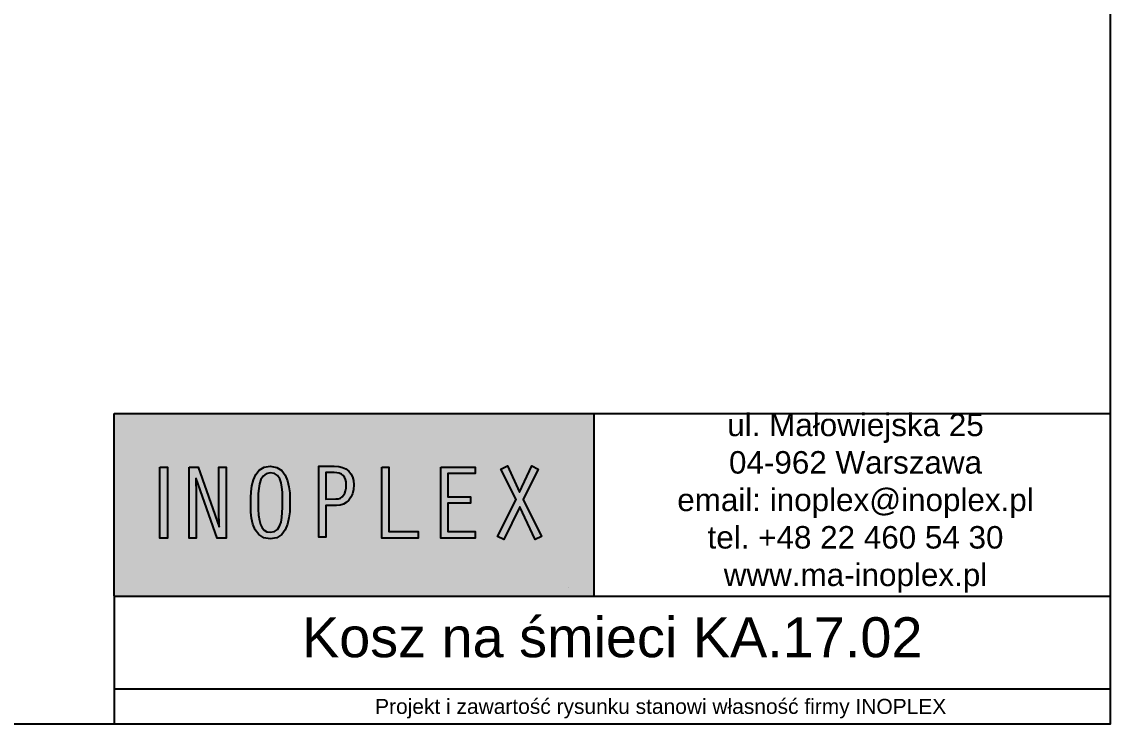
# Model space of a CAD drawing. Header units: millimetres. Extents: x 29385 to 32685, y 14499 to 19141.
# Drawn here: x 30506 to 32685, y 14499 to 15905 of the extents above; entities that cross this region are included whole.
import ezdxf

# ---------------------------------------------------------------- set-up
doc = ezdxf.new("R2010")
doc.units = ezdxf.units.MM
doc.header["$LTSCALE"] = 3
doc.layers.add('LAYER_1', color=7, linetype='Continuous')
doc.styles.get("Standard").update_dxf_attribs({"font": 'arial.ttf'})

msp = doc.modelspace()

# ---------------------------------------------------------------- hatches: boundary and pattern name
h = msp.add_hatch(color=255)
h.dxf.hatch_style = 1
h.paths.add_polyline_path([(31651.5, 15120.8), (30691.5, 15120.8), (30691.5, 14756.2), (30691.5, 14754.4), (31651.5, 14754.4)])
h.paths.add_polyline_path([(31621.2, 15031.1), (31621.2, 14848.9), (31601, 14848.9), (31601, 14772), (30706.2, 14772), (30706.2, 15104), (31601, 15104), (31601, 15031.1)], flags=16)
h = msp.add_hatch(color=250)
h.dxf.hatch_style = 1
h.paths.add_polyline_path([(31601, 14848.9), (31068.6, 14848.9), (31068.6, 15031.1), (31601, 15031.1), (31601, 15104), (30706.2, 15104), (30706.2, 14772), (31601, 14772)])
edge = h.paths.add_edge_path(flags=16)
edge.add_spline(control_points=[(31043.1, 14942.8), (31043.1, 14924.9), (31043.8, 14869.9), (31003.8, 14869.9)], knot_values=[0, 0, 0, 0, 1, 1, 1, 1], degree=3, periodic=0)
edge.add_spline(control_points=[(31003.8, 14869.9), (30963.4, 14869.9), (30964.5, 14924.5), (30964.5, 14942.8)], knot_values=[0, 0, 0, 0, 1, 1, 1, 1], degree=3, periodic=0)
edge.add_spline(control_points=[(30964.5, 14942.8), (30964.5, 14966.2), (30966, 15015.5), (31003.8, 15015.5)], knot_values=[0, 0, 0, 0, 1, 1, 1, 1], degree=3, periodic=0)
edge.add_spline(control_points=[(31003.8, 15015.5), (31043.8, 15015.5), (31043.1, 14961.5), (31043.1, 14942.8)], knot_values=[0, 0, 0, 0, 1, 1, 1, 1], degree=3, periodic=0)
edge = h.paths.add_edge_path(flags=0)
edge.add_spline(control_points=[(31028.2, 14942.8), (31028.2, 14918.1), (31028.5, 14883.3), (31003.8, 14883.3)], knot_values=[0, 0, 0, 0, 1, 1, 1, 1], degree=3, periodic=0)
edge.add_spline(control_points=[(31003.8, 14883.3), (30983.8, 14883.3), (30979.4, 14904.5), (30979.4, 14942.8)], knot_values=[0, 0, 0, 0, 1, 1, 1, 1], degree=3, periodic=0)
edge.add_spline(control_points=[(30979.4, 14942.8), (30979.4, 14963.6), (30978.7, 15002.1), (31003.8, 15002.1)], knot_values=[0, 0, 0, 0, 1, 1, 1, 1], degree=3, periodic=0)
edge.add_spline(control_points=[(31003.8, 15002.1), (31028.9, 15002.1), (31028.2, 14969.6), (31028.2, 14942.8)], knot_values=[0, 0, 0, 0, 1, 1, 1, 1], degree=3, periodic=0)
h.paths.add_polyline_path([(30915.3, 14871.8), (30897.4, 14871.8), (30855.3, 14991.2), (30854.9, 14990.8), (30855.5, 14958.7), (30855.5, 14871.8), (30841.3, 14871.8), (30841.3, 15013.6), (30859.2, 15013.6), (30901.2, 14894.3), (30901.7, 14894.7), (30901, 14926.4), (30901, 15013.6), (30915.3, 15013.6)], flags=16)
h.paths.add_polyline_path([(30797.9, 14871.2), (30782.3, 14871.2), (30782.3, 15013.9), (30797.9, 15013.9)], flags=16)
edge = h.paths.add_edge_path(flags=0)
edge.add_spline(control_points=[(31028.2, 14942.8), (31028.2, 14969.6), (31028.9, 15002.1), (31003.8, 15002.1)], knot_values=[0, 0, 0, 0, 1, 1, 1, 1], degree=3, periodic=0)
edge.add_spline(control_points=[(31003.8, 15002.1), (30978.7, 15002.1), (30979.4, 14963.6), (30979.4, 14942.8)], knot_values=[0, 0, 0, 0, 1, 1, 1, 1], degree=3, periodic=0)
edge.add_spline(control_points=[(30979.4, 14942.8), (30979.4, 14904.5), (30983.8, 14883.3), (31003.8, 14883.3)], knot_values=[0, 0, 0, 0, 1, 1, 1, 1], degree=3, periodic=0)
edge.add_spline(control_points=[(31003.8, 14883.3), (31028.5, 14883.3), (31028.2, 14918.1), (31028.2, 14942.8)], knot_values=[0, 0, 0, 0, 1, 1, 1, 1], degree=3, periodic=0)
h = msp.add_hatch(color=255)
h.dxf.hatch_style = 1
h.paths.add_polyline_path([(30797.9, 15013.9), (30782.3, 15013.9), (30782.3, 14871.2), (30797.9, 14871.2)])
h.paths.add_polyline_path([(30897.4, 14871.8), (30915.3, 14871.8), (30915.3, 15013.6), (30901, 15013.6), (30901, 14926.4), (30901.7, 14893), (30859.2, 15013.6), (30841.3, 15013.6), (30841.3, 14871.8), (30855.5, 14871.8), (30855.5, 14958.7), (30854.9, 14992.5)])
edge = h.paths.add_edge_path()
edge.add_spline(control_points=[(31003.8, 15015.5), (30966, 15015.5), (30964.5, 14966.2), (30964.5, 14942.8)], knot_values=[0, 0, 0, 0, 1, 1, 1, 1], degree=3, periodic=0)
edge.add_spline(control_points=[(30964.5, 14942.8), (30964.5, 14924.5), (30963.4, 14869.9), (31003.8, 14869.9)], knot_values=[0, 0, 0, 0, 1, 1, 1, 1], degree=3, periodic=0)
edge.add_spline(control_points=[(31003.8, 14869.9), (31043.8, 14869.9), (31043.1, 14924.9), (31043.1, 14942.8)], knot_values=[0, 0, 0, 0, 1, 1, 1, 1], degree=3, periodic=0)
edge.add_spline(control_points=[(31043.1, 14942.8), (31043.1, 14961.5), (31043.8, 15015.5), (31003.8, 15015.5)], knot_values=[0, 0, 0, 0, 1, 1, 1, 1], degree=3, periodic=0)
edge = h.paths.add_edge_path(flags=16)
edge.add_spline(control_points=[(30979.4, 14942.8), (30979.4, 14963.6), (30978.7, 15002.1), (31003.8, 15002.1)], knot_values=[0, 0, 0, 0, 1, 1, 1, 1], degree=3, periodic=0)
edge.add_spline(control_points=[(31003.8, 15002.1), (31028.9, 15002.1), (31028.2, 14969.6), (31028.2, 14942.8)], knot_values=[0, 0, 0, 0, 1, 1, 1, 1], degree=3, periodic=0)
edge.add_spline(control_points=[(31028.2, 14942.8), (31028.2, 14918.1), (31028.5, 14883.3), (31003.8, 14883.3)], knot_values=[0, 0, 0, 0, 1, 1, 1, 1], degree=3, periodic=0)
edge.add_spline(control_points=[(31003.8, 14883.3), (30983.8, 14883.3), (30979.4, 14904.5), (30979.4, 14942.8)], knot_values=[0, 0, 0, 0, 1, 1, 1, 1], degree=3, periodic=0)
edge = h.paths.add_edge_path()
edge.add_line((31101, 14873.8), (31115.2, 14873.8))
edge.add_line((31115.2, 14873.8), (31115.2, 14936.9))
edge.add_line((31115.2, 14936.9), (31136.5, 14936.9))
edge.add_spline(control_points=[(31136.5, 14936.9), (31156, 14936.9), (31170.9, 14951.6), (31170.9, 14978)], knot_values=[0, 0, 0, 0, 1, 1, 1, 1], degree=3, periodic=0)
edge.add_spline(control_points=[(31170.9, 14978), (31170.9, 15002.2), (31156.9, 15015.6), (31131.8, 15015.6)], knot_values=[0, 0, 0, 0, 1, 1, 1, 1], degree=3, periodic=0)
edge.add_line((31131.8, 15015.6), (31101, 15015.6))
edge.add_line((31101, 15015.6), (31101, 14873.8))
edge = h.paths.add_edge_path(flags=16)
edge.add_line((31115.2, 15002.8), (31136, 15002.8))
edge.add_spline(control_points=[(31131.6, 15002.8), (31146.9, 15002.8), (31156, 14995.4), (31156, 14978)], knot_values=[0, 0, 0, 0, 1, 1, 1, 1], degree=3, periodic=0)
edge.add_spline(control_points=[(31156, 14978), (31156, 14960.1), (31148.4, 14950.1), (31135.2, 14949.9)], knot_values=[0, 0, 0, 0, 1, 1, 1, 1], degree=3, periodic=0)
edge.add_line((31135.2, 14949.9), (31115.2, 14949.7))
edge.add_line((31115.2, 14949.7), (31115.2, 15002.8))
h.paths.add_polyline_path([(31227, 14871.8), (31299.5, 14871.8), (31299.5, 14884.5), (31241.2, 14884.5), (31241.2, 15013.6), (31227, 15013.6)])
h.paths.add_polyline_path([(31359.1, 15000.8), (31414, 15000.8), (31414, 15013.6), (31344.9, 15013.6), (31344.9, 14871.8), (31414, 14871.8), (31414, 14884.5), (31359.1, 14884.5), (31359.1, 14941.3), (31404.4, 14941.3), (31404.4, 14954), (31359.1, 14954)])
h.paths.add_polyline_path([(31540.3, 15009.7), (31527.1, 15016.3), (31502.8, 14963.4), (31478.6, 15016.3), (31465.4, 15009.7), (31495.8, 14948.9), (31458.8, 14875), (31471.6, 14869), (31503.1, 14933.9), (31534.1, 14869), (31546.8, 14875), (31509.9, 14948.9)])
h = msp.add_hatch(color=75)
h.dxf.hatch_style = 1
h.paths.add_polyline_path([(31621.2, 15031.1), (31068.6, 15031.1), (31068.6, 14848.9), (31621.2, 14848.9)])
h.paths.add_polyline_path([(31546.8, 14875), (31534.1, 14869), (31503.1, 14933.9), (31471.6, 14869), (31458.8, 14875), (31495.8, 14948.9), (31465.4, 15009.7), (31478.6, 15016.3), (31502.8, 14963.4), (31527.1, 15016.3), (31540.3, 15009.7), (31509.9, 14948.9)], flags=16)
h.paths.add_polyline_path([(31414, 14884.5), (31414, 14871.8), (31344.9, 14871.8), (31344.9, 15013.6), (31414, 15013.6), (31414, 15000.8), (31359.1, 15000.8), (31359.1, 14954), (31404.4, 14954), (31404.4, 14941.3), (31359.1, 14941.3), (31359.1, 14884.5)], flags=16)
h.paths.add_polyline_path([(31299.5, 14884.5), (31299.5, 14871.8), (31227, 14871.8), (31227, 15013.6), (31241.2, 15013.6), (31241.2, 14884.5)], flags=16)
edge = h.paths.add_edge_path(flags=16)
edge.add_spline(control_points=[(31170.9, 14978), (31170.9, 14951.6), (31156, 14936.9), (31136.5, 14936.9)], knot_values=[0, 0, 0, 0, 1, 1, 1, 1], degree=3, periodic=0)
edge.add_line((31136.5, 14936.9), (31115.2, 14936.9))
edge.add_line((31115.2, 14936.9), (31115.2, 14873.8))
edge.add_line((31115.2, 14873.8), (31101, 14873.8))
edge.add_line((31101, 14873.8), (31101, 15015.6))
edge.add_line((31101, 15015.6), (31131.8, 15015.6))
edge.add_spline(control_points=[(31131.8, 15015.6), (31156.9, 15015.6), (31170.9, 15002.2), (31170.9, 14978)], knot_values=[0, 0, 0, 0, 1, 1, 1, 1], degree=3, periodic=0)
edge = h.paths.add_edge_path(flags=0)
edge.add_spline(control_points=[(31156, 14978), (31156, 14960.1), (31148.4, 14950.1), (31135.2, 14949.9)], knot_values=[0, 0, 0, 0, 1, 1, 1, 1], degree=3, periodic=0)
edge.add_line((31135.2, 14949.9), (31115.2, 14949.7))
edge.add_line((31115.2, 14949.7), (31115.2, 15002.8))
edge.add_line((31115.2, 15002.8), (31131.6, 15002.8))
edge.add_spline(control_points=[(31131.6, 15002.8), (31146.9, 15002.8), (31156, 14995.4), (31156, 14978)], knot_values=[0, 0, 0, 0, 1, 1, 1, 1], degree=3, periodic=0)
edge = h.paths.add_edge_path(flags=0)
edge.add_spline(control_points=[(31135.2, 14949.9), (31148.4, 14950.1), (31156, 14960.1), (31156, 14978)], knot_values=[0, 0, 0, 0, 1, 1, 1, 1], degree=3, periodic=0)
edge.add_spline(control_points=[(31156, 14978), (31156, 14995.4), (31146.9, 15002.8), (31131.6, 15002.8)], knot_values=[0, 0, 0, 0, 1, 1, 1, 1], degree=3, periodic=0)
edge.add_line((31131.6, 15002.8), (31115.2, 15002.8))
edge.add_line((31115.2, 15002.8), (31115.2, 14949.7))
edge.add_line((31115.2, 14949.7), (31135.2, 14949.9))
h = msp.add_hatch(color=255)
h.dxf.hatch_style = 1
edge = h.paths.add_edge_path()
edge.add_line((31101, 14873.8), (31115.2, 14873.8))
edge.add_line((31115.2, 14873.8), (31115.2, 14936.9))
edge.add_line((31115.2, 14936.9), (31136.5, 14936.9))
edge.add_spline(control_points=[(31136.5, 14936.9), (31156, 14936.9), (31170.9, 14951.6), (31170.9, 14978)], knot_values=[0, 0, 0, 0, 1, 1, 1, 1], degree=3, periodic=0)
edge.add_spline(control_points=[(31170.9, 14978), (31170.9, 15002.2), (31156.9, 15015.6), (31131.8, 15015.6)], knot_values=[0, 0, 0, 0, 1, 1, 1, 1], degree=3, periodic=0)
edge.add_line((31131.8, 15015.6), (31101, 15015.6))
edge.add_line((31101, 15015.6), (31101, 14873.8))
edge = h.paths.add_edge_path(flags=16)
edge.add_line((31115.2, 14949.7), (31115.2, 15002.8))
edge.add_line((31115.2, 15002.8), (31142.1, 15002.8))
edge.add_spline(control_points=[(31131.6, 15002.8), (31146.9, 15002.8), (31156, 14995.4), (31156, 14978)], knot_values=[0, 0, 0, 0, 1, 1, 1, 1], degree=3, periodic=0)
edge.add_spline(control_points=[(31156, 14978), (31156, 14960.1), (31148.4, 14950.1), (31135.2, 14949.9)], knot_values=[0, 0, 0, 0, 1, 1, 1, 1], degree=3, periodic=0)
edge.add_line((31135.2, 14949.9), (31115.2, 14949.7))
h = msp.add_hatch(color=255)
h.dxf.hatch_style = 1
h.paths.add_polyline_path([(31495.8, 14948.9), (31458.8, 14875), (31471.6, 14869), (31503.1, 14933.9), (31534.1, 14869), (31546.8, 14875), (31509.9, 14948.9), (31540.3, 15009.7), (31527.1, 15016.3), (31502.8, 14963.4), (31478.6, 15016.3), (31465.4, 15009.7)])
h = msp.add_hatch(color=250)
h.dxf.hatch_style = 1
edge = h.paths.add_edge_path()
edge.add_spline(control_points=[(31003.8, 15002.1), (30978.7, 15002.1), (30979.4, 14963.6), (30979.4, 14942.8)], knot_values=[0, 0, 0, 0, 1, 1, 1, 1], degree=3, periodic=0)
edge.add_spline(control_points=[(30979.4, 14942.8), (30979.4, 14904.5), (30983.8, 14883.3), (31003.8, 14883.3)], knot_values=[0, 0, 0, 0, 1, 1, 1, 1], degree=3, periodic=0)
edge.add_spline(control_points=[(31003.8, 14883.3), (31028.5, 14883.3), (31028.2, 14918.1), (31028.2, 14942.8)], knot_values=[0, 0, 0, 0, 1, 1, 1, 1], degree=3, periodic=0)
edge.add_spline(control_points=[(31028.2, 14942.8), (31028.2, 14969.6), (31028.9, 15002.1), (31003.8, 15002.1)], knot_values=[0, 0, 0, 0, 1, 1, 1, 1], degree=3, periodic=0)
h = msp.add_hatch(color=75)
h.dxf.hatch_style = 1
edge = h.paths.add_edge_path()
edge.add_line((31115.2, 14949.7), (31135.2, 14949.9))
edge.add_spline(control_points=[(31135.2, 14949.9), (31148.4, 14950.1), (31156, 14960.1), (31156, 14978)], knot_values=[0, 0, 0, 0, 1, 1, 1, 1], degree=3, periodic=0)
edge.add_spline(control_points=[(31156, 14978), (31156, 14995.4), (31146.9, 15002.8), (31131.6, 15002.8)], knot_values=[0, 0, 0, 0, 1, 1, 1, 1], degree=3, periodic=0)
edge.add_line((31131.6, 15002.8), (31115.2, 15002.8))
edge.add_line((31115.2, 15002.8), (31115.2, 14949.7))
h = msp.add_hatch(color=255)
h.dxf.hatch_style = 1
h.paths.add_polyline_path([(31227, 14871.8), (31299.5, 14871.8), (31299.5, 14884.5), (31241.2, 14884.5), (31241.2, 15013.6), (31227, 15013.6)])
h = msp.add_hatch(color=255)
h.dxf.hatch_style = 1
h.paths.add_polyline_path([(31344.9, 14871.8), (31414, 14871.8), (31414, 14884.5), (31359.1, 14884.5), (31359.1, 14941.3), (31404.4, 14941.3), (31404.4, 14954), (31359.1, 14954), (31359.1, 15000.8), (31414, 15000.8), (31414, 15013.6), (31344.9, 15013.6)])

# ---------------------------------------------------------------- linework, layer by layer
for p, q in [((30691.5, 15120.8), (32685.4, 15120.8)), ((30691.5, 14756.2), (30691.5, 15120.8)), ((31651.5, 15120.8), (31651.5, 14754.4)), ((32685.4, 15120.8), (32685.4, 14756.2)), ((30691.5, 14756.2), (30691.5, 14499.1)), ((32685.4, 14754.4), (30691.5, 14754.4)), ((32685.1, 14569.6), (30691.5, 14569.6))]:
    msp.add_line(p, q)
msp.add_lwpolyline([(29385.3, 19140.5), (32685.4, 19140.5), (32685.4, 14499.1), (29385.3, 14499.1)], close=True)
at = {"layer": 'LAYER_1'}
msp.add_line((31601, 14772), (31601, 14772), dxfattribs=at)
at = {"layer": 'LAYER_1', "color": 255}
for points in [[(31115.2, 14873.8), (31101, 14873.8), (31101, 15015.6), (31131.8, 15015.6)], [(31471.6, 14869), (31458.8, 14875), (31495.8, 14948.9), (31465.4, 15009.7), (31478.6, 15016.3), (31502.8, 14963.4), (31527.1, 15016.3), (31540.3, 15009.7), (31509.9, 14948.9), (31546.8, 14875), (31534.1, 14869), (31503.1, 14933.9), (31471.6, 14869), (31471.6, 14869)], [(30782.3, 15013.9), (30797.9, 15013.9), (30797.9, 14871.2), (30782.3, 14871.2), (30782.3, 15013.9), (30782.3, 15013.9)], [(30841.3, 15013.6), (30859.2, 15013.6), (30901.2, 14894.3), (30901.7, 14894.7), (30901, 14926.4), (30901, 15013.6), (30915.3, 15013.6), (30915.3, 14871.8), (30897.4, 14871.8), (30855.3, 14991.2), (30854.9, 14990.8), (30855.5, 14958.7), (30855.5, 14871.8), (30841.3, 14871.8), (30841.3, 15013.6), (30841.3, 15013.6)], [(31131.6, 15002.8), (31115.2, 15002.8), (31115.2, 14949.7), (31115.2, 14949.7)], [(31227, 15013.6), (31241.2, 15013.6), (31241.2, 14884.5), (31299.5, 14884.5), (31299.5, 14871.8), (31227, 14871.8), (31227, 15013.6), (31227, 15013.6)], [(31344.9, 15013.6), (31414, 15013.6), (31414, 15000.8), (31359.1, 15000.8), (31359.1, 14954), (31404.4, 14954), (31404.4, 14941.3), (31359.1, 14941.3), (31359.1, 14884.5), (31414, 14884.5), (31414, 14871.8), (31344.9, 14871.8), (31344.9, 15013.6), (31344.9, 15013.6)], [(31115.2, 14949.7), (31135.2, 14949.9)], [(31136.5, 14936.9), (31115.2, 14936.9), (31115.2, 14873.8), (31115.2, 14873.8)]]:
    msp.add_lwpolyline(points, dxfattribs=at)
for points in [[(30964.5, 14942.8), (30964.5, 14966.2), (30966, 15015.5), (31003.8, 15015.5)], [(31003.8, 15015.5), (31043.8, 15015.5), (31043.1, 14961.5), (31043.1, 14942.8)], [(31131.8, 15015.6), (31156.9, 15015.6), (31170.9, 15002.2), (31170.9, 14978)], [(31003.8, 15002.1), (30978.7, 15002.1), (30979.4, 14963.6), (30979.4, 14942.8)], [(31028.2, 14942.8), (31028.2, 14969.6), (31028.9, 15002.1), (31003.8, 15002.1)], [(31156, 14978), (31156, 14995.4), (31146.9, 15002.8), (31131.6, 15002.8)], [(31135.2, 14949.9), (31148.4, 14950.1), (31156, 14960.1), (31156, 14978)], [(31170.9, 14978), (31170.9, 14951.6), (31156, 14936.9), (31136.5, 14936.9)], [(31003.8, 14869.9), (30963.4, 14869.9), (30964.5, 14924.5), (30964.5, 14942.8)], [(30979.4, 14942.8), (30979.4, 14904.5), (30983.8, 14883.3), (31003.8, 14883.3)], [(31003.8, 14883.3), (31028.5, 14883.3), (31028.2, 14918.1), (31028.2, 14942.8)], [(31043.1, 14942.8), (31043.1, 14924.9), (31043.8, 14869.9), (31003.8, 14869.9)]]:
    msp.add_open_spline(points, degree=3, dxfattribs=at)

# ---------------------------------------------------------------- texts
at = {"attachment_point": 5}
for s, width, gutter_width, heights, insert, char_height in [('ul. Małowiejska 25\\P04-962 Warszawa\\Pemail: inoplex@inoplex.pl\\Ptel. +48 22 460 54 30\\Pwww.ma-inoplex.pl', 1019.877, 1, [432.7], (32175.4, 14941.4), 45), ('Kosz na śmieci KA.17.02', 1993.625, 1, [0], (31688.3, 14672.6), 80), ('Projekt i zawartość rysunku stanowi własność firmy INOPLEX ', 1800.088, 12.5, [70.5], (31785.3, 14530.3), 30)]:
    msp.add_mtext_dynamic_manual_height_columns(s, width=width, gutter_width=gutter_width, heights=heights, dxfattribs=dict(at, insert=insert, char_height=char_height))

doc.saveas('drawing.dxf')
